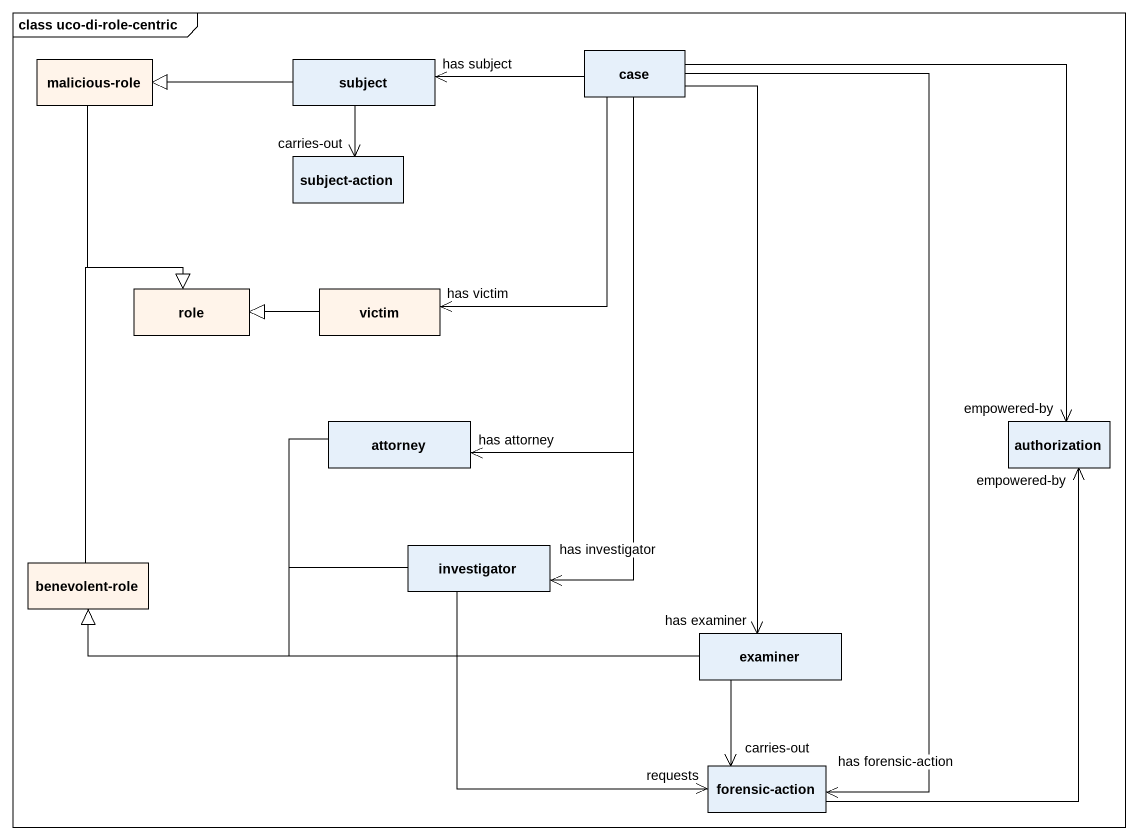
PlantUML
@startuml
mainframe class uco-di-role-centric
hide circle
hide empty members
class "malicious-role" as malicious_role #FFF4EA
class subject
class case
class "subject-action" as subject_action
class role #FFF4EA
class victim #FFF4EA
class attorney
class authorization
class "benevolent-role" as benevolent_role #FFF4EA
class investigator
class examiner
class "forensic-action" as forensic_action
malicious_role --|> role
subject -left-|> malicious_role
subject --> "carries-out" subject_action
case -left-> "has subject" subject
case --> "has victim" victim
case --> "has attorney" attorney
case --> "empowered-by" authorization
case --> "has investigator" investigator
case --> "has examiner" examiner
case --> "has forensic-action" forensic_action
victim -left-|> role
attorney -left-|> benevolent_role
benevolent_role -up-|> role
investigator -left-|> benevolent_role
investigator --> "requests" forensic_action
examiner -left-|> benevolent_role
examiner --> "carries-out" forensic_action
forensic_action -up-> "empowered-by" authorization
@enduml
